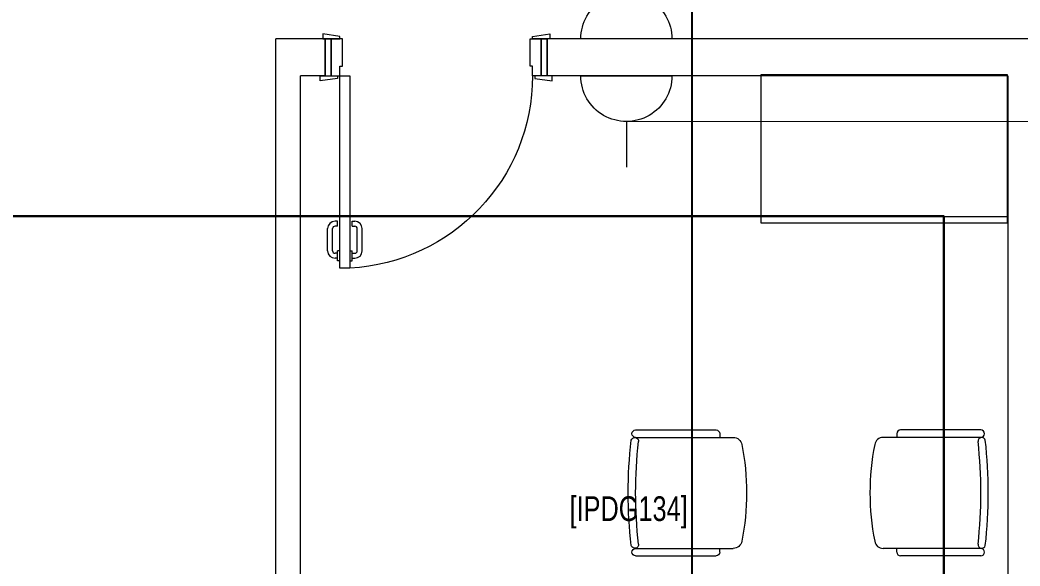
# Model space of a CAD drawing. Header units: metres. Extents: x 75097 to 220695, y -1557923 to -1361206.
# Drawn here: x 127241 to 131292, y -1409217 to -1407004 of the extents above; entities that cross this region are included whole.
import ezdxf

# ---------------------------------------------------------------- set-up
doc = ezdxf.new("R2010")
doc.units = ezdxf.units.M
doc.layers.get('0').update_dxf_attribs({"lineweight": 0})
for name, color, linetype, lineweight in [('A-100 - Copy$0$72_EGR_BASE_TEXT', 8, 'Continuous', 0), ('A-100 - Copy$0$Medical Equipment and Furniture', 8, 'Continuous', 0), ('A-100 - Copy$0$Medical Equipment and Furniture1', 8, 'Continuous', 5), ('A-100 - Copy$0$Walls', 8, 'Continuous', 0), ('A-100 - Copy$0$Wooden Joinery', 8, 'Continuous', 0), ('E-LG', 245, 'Continuous', 30)]:
    doc.layers.add(name, color=color, linetype=linetype, lineweight=lineweight)
doc.layers.add('A-100 - Copy$0$axes', color=8, linetype='Continuous')
doc.layers.add('E-POWR', color=7, linetype='Continuous', lineweight=9, true_color=0x4e7e3e)
doc.styles.add('A-100 - Copy$0$X3G_ENTITY_2587EA', font='swisscl.ttf', dxfattribs={"height": 200})

# ---------------------------------------------------------------- blocks, each defined once
blk = doc.blocks.new('NORMAL SOCKET')
at = {"layer": 'E-POWR'}
for p, q in [((0, 307.7), (0, 615.4)), ((-307.7, 0), (307.7, 0))]:
    blk.add_line(p, q, dxfattribs=at)
blk.add_ellipse((0, 0), major_axis=(32.8, 305.9), ratio=1, start_param=4.81904, end_param=7.960633, dxfattribs=at)
blk = doc.blocks.new('A-100 - Copy$0$GF21016-P')
at = {"extrusion": (-1.24384e-09, -1.20261e-09, -1)}
for p, q in [((0.0128, 0.0179), (0.0128, 0.4136)), ((0.4628, 0.0179), (0.4628, 0.4136)), ((-0.0172, 0.0179), (-0.0172, 0.3435)), ((-0.0022, 0.3585), (0.0128, 0.3585)), ((0.4778, 0.3585), (0.4628, 0.3585)), ((0.4928, 0.0179), (0.4928, 0.3435)), ((0.4778, 0.0029), (0.4778, 0.0029))]:
    blk.add_line(p, q, dxfattribs=at)
for centre, radius, start, end in [((-0.0478, 0.4136), 0.035, 0, 80.6557), ((-0.2378, -0.5362), 1.0036, 78.7568, 101.2432), ((-0.4278, 0.4136), 0.035, 99.3443, 180), ((0.0022, 0.3435), 0.015, 0, 90), ((-0.4778, 0.3435), 0.015, 90, 180), ((0.0022, 0.0179), 0.015, 270, 0), ((0.0022, 0.0179), 0.015, 180, 270), ((-0.0284, 0.0145), 0.015, 284.3864, 95.5209), ((-0.2378, 1.8734), 1.8855, 263.5119, 276.4881), ((-0.2378, 1.8928), 1.8749, 263.6341, 276.3659), ((-0.4471, 0.0145), 0.015, 84.4791, 255.6136), ((-0.4778, 0.0179), 0.015, 270, 0), ((-0.4778, 0.0179), 0.015, 180, 270)]:
    blk.add_arc(centre, radius, start, end, dxfattribs=at)
blk = doc.blocks.new('A-100 - Copy$0$CUPBOARD - GLASS TOP - LOCKABLE - 200x100x60')
at = {"layer": 'A-100 - Copy$0$Medical Equipment and Furniture1'}
blk.add_line((283.1819, -205.0074, 0), (284.1819, -205.0074, 0), dxfattribs=at)
at = {"layer": 'A-100 - Copy$0$Medical Equipment and Furniture1', "elevation": 0}
blk.add_lwpolyline([(284.1819, -204.4324), (283.1819, -204.4324), (283.1819, -205.0324), (284.1819, -205.0324)], close=True, dxfattribs=at)
blk = doc.blocks.new('A-100 - Copy$0$A$C72370EFE')
at = {"layer": 'A-100 - Copy$0$Wooden Joinery'}
for p, q in [((-0.01, -0.04), (-0.02, -0.04)), ((-0.01, -0.03), (-0.01, -0.07)), ((0, -0.03), (-0.01, -0.03)), ((0.04, -0.03), (0.05, -0.03)), ((0.05, -0.03), (0.05, -0.07)), ((0.05, -0.04), (0.06, -0.04)), ((-0.05, -0.07), (-0.05, -0.16)), ((-0.03, -0.07), (-0.03, -0.16)), ((-0.01, -0.06), (-0.02, -0.06)), ((0, -0.07), (-0.01, -0.07)), ((0.04, -0.07), (0.05, -0.07)), ((0.05, -0.06), (0.06, -0.06)), ((0.07, -0.07), (0.07, -0.16)), ((0.09, -0.07), (0.09, -0.16)), ((-0.01, -0.17), (-0.02, -0.17)), ((-0.01, -0.19), (-0.02, -0.19)), ((-0.01, -0.17), (-0.01, -0.19)), ((0.05, -0.17), (0.06, -0.17)), ((0.05, -0.17), (0.05, -0.19)), ((0.05, -0.19), (0.06, -0.19))]:
    blk.add_line(p, q, dxfattribs=at)
for centre, radius, start, end in [((-0.02, -0.07), 0.03, 90, 180), ((0.06, -0.07), 0.03, 0, 90), ((-0.02, -0.07), 0.01, 90, 180), ((0.06, -0.07), 0.01, 0, 90), ((-0.02, -0.16), 0.03, 180, 270), ((-0.02, -0.16), 0.01, 180, 270), ((0.06, -0.16), 0.01, 270, 0), ((0.06, -0.16), 0.03, 270, 0)]:
    blk.add_arc(centre, radius, start, end, dxfattribs=at)
blk = doc.blocks.new('A-100 - Copy$0$DR1')
at = {"layer": 'A-100 - Copy$0$Wooden Joinery', "elevation": 0}
for points in [[(1743402.9, 41721.9), (1743392.9, 41721.9), (1743382.9, 41791.9), (1743402.9, 41791.9)], [(1743552.9, 41731.9), (1743562.9, 41731.9), (1743572.9, 41801.9), (1743552.9, 41801.9)], [(1743552.9, 41681.9), (1744331.9, 41681.9), (1744331.9, 41721.9), (1743552.9, 41721.9)], [(1743402.9, 40941.9), (1743392.9, 40941.9), (1743382.9, 40871.9), (1743402.9, 40871.9)], [(1743552.9, 40931.9), (1743562.9, 40931.9), (1743572.9, 40861.9), (1743552.9, 40861.9)]]:
    blk.add_lwpolyline(points, close=True, dxfattribs=at)
for points in [[(1743552.9, 41756.9), (1743402.9, 41756.9), (1743402.9, 41781.9), (1743552.9, 41781.9), (1743552.9, 41756.9)], [(1743552.9, 41756.9), (1743552.9, 41721.9), (1743512.9, 41721.9), (1743512.9, 41711.9), (1743402.9, 41711.9), (1743402.9, 41756.9), (1743552.9, 41756.9)], [(1743552.9, 40906.9), (1743552.9, 40941.9), (1743512.9, 40941.9), (1743512.9, 40951.9), (1743402.9, 40951.9), (1743402.9, 40906.9), (1743552.9, 40906.9)], [(1743552.9, 40906.9), (1743402.9, 40906.9), (1743402.9, 40881.9), (1743552.9, 40881.9), (1743552.9, 40906.9)]]:
    blk.add_lwpolyline(points, dxfattribs=at)
at = {"layer": 'A-100 - Copy$0$Wooden Joinery'}
blk.add_arc((1743552.9, 41721.9, 0), 780, 270, 357.0603, dxfattribs=at)
at = {"layer": 'A-100 - Copy$0$Wooden Joinery', "xscale": -999.9999999998856, "yscale": 999.9999999998856, "zscale": 999.9999999998854, "rotation": 270}
blk.add_blockref('A-100 - Copy$0$A$C72370EFE', (1744331.9, 41681.9, 0), dxfattribs=at)
blk = doc.blocks.new('A-100 - Copy')
at = {"layer": 'A-100 - Copy$0$axes'}
blk.add_line((129963.3, -1477297.4, 0), (129963.3, -1387547.7, 0), dxfattribs=at)
at = {"layer": 'A-100 - Copy$0$Walls'}
for p, q in [((128276.6, -1411527.7, 0), (128276.6, -1407080.6, 0)), ((128476.6, -1407080.6, 0), (128276.6, -1407080.6, 0)), ((128476.6, -1407230.6, 0), (128476.6, -1407080.6, 0)), ((129376.6, -1407230.6, 0), (129376.6, -1407080.6, 0)), ((132890.9, -1407080.6, 0), (129376.6, -1407080.6, 0)), ((128376.6, -1411527.7, 0), (128376.6, -1407230.6, 0)), ((128476.6, -1407230.6, 0), (128376.6, -1407230.6, 0)), ((131241.7, -1407230.6, 0), (129376.6, -1407230.6, 0)), ((131241.7, -1407230.6, 0), (131241.7, -1411752.7, 0))]:
    blk.add_line(p, q, dxfattribs=at)
at = {"layer": 'A-100 - Copy$0$Medical Equipment and Furniture', "xscale": 1000, "yscale": 1000, "zscale": 1000}
blk.add_blockref('A-100 - Copy$0$CUPBOARD - GLASS TOP - LOCKABLE - 200x100x60', (-152940.3, -1202793.6, 0), dxfattribs=at)
at = {"layer": 'A-100 - Copy$0$Medical Equipment and Furniture', "extrusion": (8.17196e-07, 2.67577e-11, -1), "xscale": -999.9999999999994, "yscale": 999.9999999999994, "zscale": 1000, "rotation": 90.00002511288318}
blk.add_blockref('A-100 - Copy$0$GF21016-P', (-129716.6, -1408682.9, 0.1), dxfattribs=at)
at = {"layer": 'A-100 - Copy$0$Medical Equipment and Furniture', "extrusion": (-8.17196e-07, 2.67577e-11, -1), "xscale": 1000.000000000001, "yscale": 1000.000000000001, "zscale": 1000.000000000001, "rotation": 269.9999748871168}
blk.add_blockref('A-100 - Copy$0$GF21016-P', (-131151.1, -1408682.9, -0.1), dxfattribs=at)
at = {"layer": 'A-100 - Copy$0$Wooden Joinery', "xscale": -1.000000000000003, "rotation": 90}
blk.add_blockref('A-100 - Copy$0$DR1', (170258.6, 336322.3, 0), dxfattribs=at)
at = {"layer": 'A-100 - Copy$0$72_EGR_BASE_TEXT', "insert": (129706.1, -1408934.6), "char_height": 100, "attachment_point": 2, "style": 'A-100 - Copy$0$X3G_ENTITY_2587EA'}
blk.add_mtext('[IPDG134]', dxfattribs=at)

msp = doc.modelspace()

# ---------------------------------------------------------------- linework, layer by layer
at = {"layer": 'E-LG', "color": 1, "elevation": 0}
msp.add_lwpolyline([(124395.1, -1407647.8), (124528.1, -1407798.6), (130983, -1407798.6), (130983, -1409352.8), (131058.2, -1409491.7), (131153.3, -1409271.3), (142717.1, -1409271.3), (142717.1, -1410428.7), (142929.8, -1410497.7), (142780, -1410333.4), (142780, -1409273), (166814.1, -1409273), (167013.9, -1409485.6)], dxfattribs=at)
at = {"layer": 'E-POWR', "const_width": 3}
msp.add_lwpolyline([(129697, -1407415.2), (134998.6, -1407415.2), (134998.6, -1411433.3), (131055.1, -1411433.3), (131055.1, -1410563.8), (131528.5, -1410563.8), (131528.5, -1409547.4), (131054.8, -1409547.4), (131054.8, -1409860.5)], dxfattribs=at)

# ---------------------------------------------------------------- block references
at = {"layer": 'E-POWR', "color": 85, "xscale": -0.6, "yscale": 0.6, "zscale": 0.6}
msp.add_blockref('NORMAL SOCKET', (129697, -1407080.6, 0), dxfattribs=at)
at = {"layer": 'E-POWR', "color": 85, "xscale": -0.6, "yscale": 0.6, "zscale": 0.6, "rotation": 180}
msp.add_blockref('NORMAL SOCKET', (129697, -1407230.6, 0), dxfattribs=at)

# ---------------------------------------------------------------- next in the draw order: block references
msp.add_blockref('A-100 - Copy', (0, 0))

doc.saveas('drawing.dxf')
